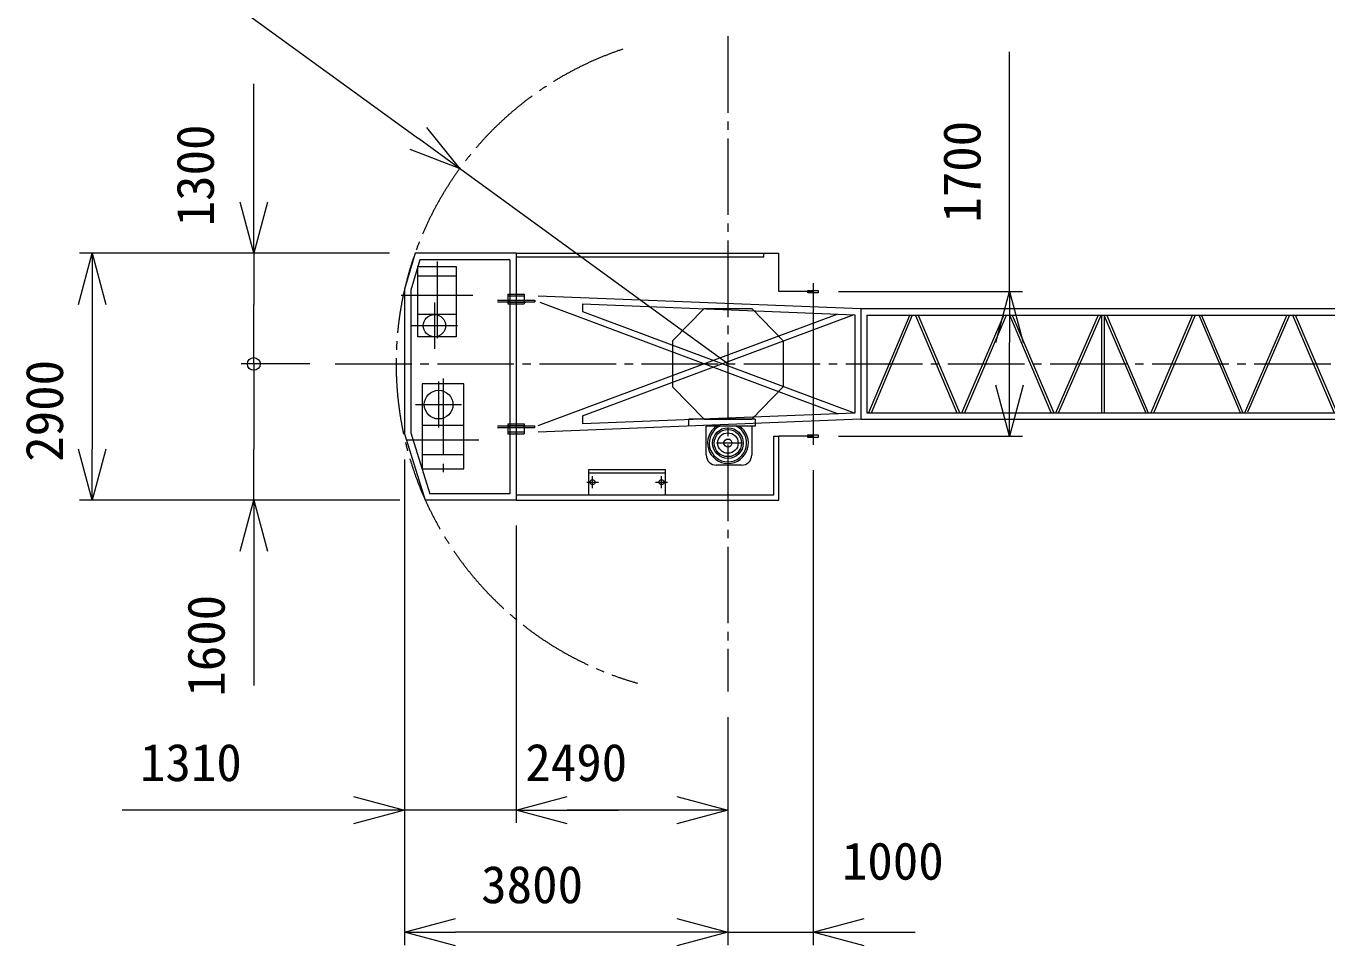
# Model space of a CAD drawing. Units: millimetres, scale not verified. Extents: x -28002 to 28035, y -36424 to 40779.
# Drawn here: x -26358 to -11069, y 24349 to 35162 of the extents above; entities that cross this region are included whole.
import ezdxf
from ezdxf.enums import TextEntityAlignment as Align

# ---------------------------------------------------------------- set-up
doc = ezdxf.new("R2010")
doc.units = ezdxf.units.MM
doc.header["$LTSCALE"] = 100
doc.linetypes.add('CHAIN2', pattern=[12, 9, -1, 1, -1])
for name, color, linetype, lineweight in [('0-2_12 常用一点鎖線', 3, 'CHAIN2', 18), ('0-4_05 寸法', 7, 'Continuous', 18), ('0-8_10 常用外形線', 3, 'Continuous', 18)]:
    doc.layers.add(name, color=color, linetype=linetype, lineweight=lineweight)
doc.styles.add('ＭＳ ゴシック', font='')
doc.styles.get('ＭＳ ゴシック').set_extended_font_data('MS Gothic')

msp = doc.modelspace()

# ---------------------------------------------------------------- linework, layer by layer
at = {"layer": '0-2_12 常用一点鎖線'}
for p, q in [((-18109.4, 35041.7), (-18109.4, 27339.3)), ((-21528.4, 32395.3), (-21528.4, 31450.3)), ((-20599.4, 32256.4), (-20599.4, 30124.7)), ((-21948.9, 31997.5), (-21107.9, 31997.5)), ((-21558.4, 31910.8), (-21558.4, 31369.7)), ((-21828.9, 31640.3), (-21287.9, 31640.3)), ((-22724.5, 31190.5), (17491.4, 31190.5)), ((-21509.8, 30983), (-21509.8, 30442)), ((-21457.3, 31017.5), (-21457.3, 29897.5)), ((-21780.3, 30712.5), (-21239.3, 30712.5)), ((-21877.8, 30297.5), (-21036.8, 30297.5)), ((-17949.4, 30260.6), (-18244.4, 30260.6)), ((-19699.4, 29730.5), (-19699.4, 29870.5)), ((-18889.4, 29730.5), (-18889.4, 29870.5)), ((-19769.4, 29800.5), (-19629.4, 29800.5)), ((-18959.4, 29800.5), (-18819.4, 29800.5))]:
    msp.add_line(p, q, dxfattribs=at)
msp.add_arc((-18109.4, 31190.5), 3900, 108.48971, 254.20521, dxfattribs=at)
at = {"layer": '0-4_05 寸法'}
for p, q in [((-24673.9, 35969.7), (-21747.4, 33839.1)), ((-14799, 32040.5), (-14799, 34860.5)), ((-23681.4, 32490.5), (-23681.4, 34482.5)), ((-21262.3, 33485.9), (-21747.4, 33839.1)), ((-23681.4, 33090.5), (-23681.4, 33690.5)), ((-18109.4, 31190.5), (-21262.3, 33485.9)), ((-23681.4, 32490.5), (-23681.4, 33090.5)), ((-22086.3, 32490.5), (-25731.4, 32490.5)), ((-25581.4, 32490.5), (-25581.4, 31890.5)), ((-22086.3, 32490.5), (-23831.4, 32490.5)), ((-23681.4, 32490.5), (-23681.4, 31890.5)), ((-16809.4, 32040.5), (-14649, 32040.5)), ((-14799, 32040.5), (-14799, 31440.5)), ((-25581.4, 31890.5), (-25581.4, 30190.5)), ((-23681.4, 31190.5), (-23681.4, 31890.5)), ((-14799, 30940.5), (-14799, 31440.5)), ((-23024.5, 31190.5), (-23831.4, 31190.5)), ((-23024.5, 31190.5), (-23831.4, 31190.5)), ((-23681.4, 31190.5), (-23681.4, 30190.5)), ((-14799, 30340.5), (-14799, 30940.5)), ((-16809.4, 30340.5), (-14649, 30340.5)), ((-25581.4, 29590.5), (-25581.4, 30190.5)), ((-23681.4, 29590.5), (-23681.4, 30190.5)), ((-21909.4, 30068), (-21909.4, 24360)), ((-17109.4, 29940.5), (-17109.4, 24360)), ((-21909.4, 29768), (-21909.4, 25795.1)), ((-21966, 29590.5), (-25731.4, 29590.5)), ((-21966, 29590.5), (-23831.4, 29590.5)), ((-23681.4, 29590.5), (-23681.4, 27409.3)), ((-23681.4, 29590.5), (-23681.4, 28990.5)), ((-20599.4, 29290.5), (-20599.4, 25795.1)), ((-20599.4, 29290.5), (-20599.4, 25795.1)), ((-23681.4, 28990.5), (-23681.4, 28390.5)), ((-18109.4, 27039.3), (-18109.4, 24360)), ((-18109.4, 27039.3), (-18109.4, 24360)), ((-18109.4, 27039.3), (-18109.4, 25795.1)), ((-22509.4, 25945.1), (-25229.4, 25945.1)), ((-21909.4, 25945.1), (-22509.4, 25945.1)), ((-20599.4, 25945.1), (-21909.4, 25945.1)), ((-20599.4, 25945.1), (-19999.4, 25945.1)), ((-20599.4, 25945.1), (-19999.4, 25945.1)), ((-18709.4, 25945.1), (-19999.4, 25945.1)), ((-19999.4, 25945.1), (-19399.4, 25945.1)), ((-18109.4, 25945.1), (-18709.4, 25945.1)), ((-21909.4, 24510), (-21309.4, 24510)), ((-18709.4, 24510), (-21309.4, 24510)), ((-18709.4, 24510), (-19309.4, 24510)), ((-18109.4, 24510), (-18709.4, 24510)), ((-18109.4, 24510), (-18709.4, 24510)), ((-18109.4, 24510), (-17109.4, 24510)), ((-17109.4, 24510), (-16509.4, 24510)), ((-16509.4, 24510), (-15909.4, 24510))]:
    msp.add_line(p, q, dxfattribs=at)
for points in [[(-21652.7, 33969.1), (-21262.3, 33485.9), (-21842, 33709.1)], [(-23520.7, 33090.5), (-23681.4, 32490.5), (-23842.2, 33090.5)], [(-25742.2, 31890.5), (-25581.4, 32490.5), (-25420.7, 31890.5)], [(-14959.7, 31440.5), (-14799, 32040.5), (-14638.2, 31440.5)], [(-14638.2, 30940.5), (-14799, 30340.5), (-14959.7, 30940.5)], [(-25420.7, 30190.5), (-25581.4, 29590.5), (-25742.2, 30190.5)], [(-23842.2, 28990.5), (-23681.4, 29590.5), (-23520.7, 28990.5)], [(-22509.4, 26105.9), (-21909.4, 25945.1), (-22509.4, 25784.3)], [(-19999.4, 25784.3), (-20599.4, 25945.1), (-19999.4, 26105.9)], [(-19999.4, 25784.3), (-20599.4, 25945.1), (-19999.4, 26105.9)], [(-18709.4, 26105.9), (-18109.4, 25945.1), (-18709.4, 25784.3)], [(-21309.4, 24349.2), (-21909.4, 24510), (-21309.4, 24670.8)], [(-18709.4, 24670.8), (-18109.4, 24510), (-18709.4, 24349.2)], [(-18709.4, 24670.8), (-18109.4, 24510), (-18709.4, 24349.2)], [(-16509.4, 24349.2), (-17109.4, 24510), (-16509.4, 24670.8)]]:
    msp.add_lwpolyline(points, dxfattribs=at)
msp.add_circle((-23681.4, 31190.5), 75, dxfattribs=at)
msp.add_circle((-23681.4, 31190.5), 75, dxfattribs=at)
at = {"layer": '0-8_10 常用外形線'}
for p, q in [((-21786.3, 32490.5), (-21909.4, 32068)), ((-21730, 32415.5), (-21834.4, 32057.3)), ((-20599.4, 32490.5), (-21786.3, 32490.5)), ((-20674.4, 32415.5), (-21730, 32415.5)), ((-20674.4, 32415.5), (-20674.4, 29665.5)), ((-20599.4, 32490.5), (-20599.4, 29590.5)), ((-20599.4, 32490.5), (-17509.4, 32490.5)), ((-20599.4, 32450.5), (-17689.4, 32450.5)), ((-17689.4, 32450.5), (-17689.4, 32490.5)), ((-17509.4, 32040.5), (-17509.4, 32490.5)), ((-21753.4, 32335.3), (-21303.4, 32335.3)), ((-21753.4, 31510.3), (-21753.4, 32335.3)), ((-21753.4, 32224.8), (-21303.4, 32224.8)), ((-17109.4, 32140.5), (-17109.4, 30240.5)), ((-21909.4, 32068), (-21909.4, 30368)), ((-21834.4, 32057.3), (-21834.4, 30379.5)), ((-20694.4, 32010.5), (-20694.4, 31895.5)), ((-20694.4, 31990.5), (-20504.7, 31990.5)), ((-20340.5, 31990.6), (-16548.2, 31840.9)), ((-17109.4, 32040.5), (-17509.4, 32040.5)), ((-20819.5, 31939.1), (-20382.1, 31939.1)), ((-20819.5, 31919.1), (-20379.6, 31919.1)), ((-20694.4, 31915.5), (-20484.5, 31915.5)), ((-20694.4, 31895.5), (-20504.7, 31895.5)), ((-20379.6, 31940.7), (-20379.6, 31919.1)), ((-20320.4, 31915.5), (-16814.8, 30605.1)), ((-19819.1, 31895), (-16618.9, 31768.6)), ((-18389.3, 31840.6), (-17829.4, 31840.6)), ((-16547.8, 31840.5), (-16547.8, 30540.5)), ((-16547.8, 31840.5), (-4571.3, 31840.5)), ((-21303.4, 31770.3), (-21753.4, 31770.3)), ((-20340.5, 30465.5), (-16823.9, 31776.1)), ((-19819.1, 30580.3), (-16626.6, 31770)), ((-16618.9, 31768.6), (-16618.9, 30612.3)), ((-16476.7, 31765.5), (-10929.7, 31765.5)), ((-16453.7, 30619.5), (-15969.3, 31770.4)), ((-16424.1, 30616), (-15938.7, 31769.1)), ((-15904.4, 31760.3), (-15418.6, 30617.5)), ((-15877.4, 31770), (-15388.3, 30619.4)), ((-15360.5, 30614.8), (-14864, 31770.3)), ((-15326.9, 30620.3), (-14836.4, 31761.8)), ((-14801.9, 31768.5), (-14313.7, 30620.1)), ((-14769.2, 31764.9), (-14280.2, 30614.5)), ((-14254.5, 30614.2), (-13753, 31768.6)), ((-14219.8, 30622), (-13723.1, 31765.4)), ((-13717.5, 31765.6), (-13717.5, 30616.9)), ((-13689, 31765.6), (-13689, 30616.9)), ((-13686.1, 31757.8), (-13203.7, 30623.3)), ((-13655.1, 31758.3), (-13168.9, 30614.8)), ((-13133.9, 30620.1), (-12644.6, 31770.8)), ((-13103.9, 30617.4), (-12614.2, 31769)), ((-12576.8, 31766.7), (-12089.9, 30620)), ((-12543.3, 31761.2), (-12057.7, 30617.5)), ((-12035.8, 30617.3), (-11540.3, 31761.4)), ((-12000.6, 30626.4), (-11507.2, 31765.7)), ((-11470.1, 31756.5), (-10983.2, 30617)), ((-11444.2, 31768.9), (-10949.1, 30610.2)), ((-18389.3, 30540.6), (-18759.3, 30920.6)), ((-16618.9, 30612.3), (-19819.1, 30485.7)), ((-19819.1, 30580.3), (-19819.1, 30485.7)), ((-21212.3, 30467.5), (-21702.3, 30467.5)), ((-20819.5, 30462.1), (-20379.6, 30462.1)), ((-20819.5, 30442.1), (-20382.1, 30442.1)), ((-20694.4, 30485.5), (-20504.7, 30485.5)), ((-20694.4, 30485.5), (-20694.4, 30370.5)), ((-20694.4, 30465.5), (-20504.6, 30465.5)), ((-20504.7, 30485.5), (-20504.7, 30370.5)), ((-20379.6, 30440.5), (-20379.6, 30462.1)), ((-16548, 30540.1), (-20341.2, 30390)), ((-17789.4, 30540.6), (-18569.4, 30540.6)), ((-18569.4, 30460.6), (-18569.4, 30540.6)), ((-17789.4, 30460.6), (-18364.4, 30460.6)), ((-18364.4, 30120.6), (-18364.4, 30460.6)), ((-17829.4, 30460.6), (-17829.4, 30120.6)), ((-17789.4, 30540.6), (-17789.4, 30460.6)), ((-16547.8, 30540.5), (-4571.3, 30540.5)), ((-21909.4, 30368), (-21666, 29590.5)), ((-21834.4, 30379.5), (-21610.9, 29665.5)), ((-20694.4, 30390.5), (-20504.7, 30390.5)), ((-20694.4, 30370.5), (-20504.7, 30370.5)), ((-17569.4, 29650.5), (-17569.4, 30340.5)), ((-17569.4, 30340.5), (-17509.4, 30340.5)), ((-17509.4, 29590.5), (-17509.4, 30340.5)), ((-17109.4, 30340.5), (-17509.4, 30340.5)), ((-21702.3, 30127.5), (-21212.3, 30127.5)), ((-17949.4, 30000.6), (-18244.4, 30000.6)), ((-19744.4, 29650.5), (-19744.4, 29950.5)), ((-19744.4, 29950.5), (-18844.4, 29950.5)), ((-19744.4, 29910.5), (-18844.4, 29910.5)), ((-18844.4, 29650.5), (-18844.4, 29950.5)), ((-20674.4, 29665.5), (-21610.9, 29665.5)), ((-20599.4, 29590.5), (-21666, 29590.5)), ((-20599.4, 29650.5), (-17569.4, 29650.5)), ((-20599.4, 29590.5), (-17509.4, 29590.5))]:
    msp.add_line(p, q, dxfattribs=at)
for points in [[(-21303.4, 32335.3), (-21303.4, 31510.3), (-21753.4, 31510.3)], [(-20694.4, 32010.5), (-20504.7, 32010.5), (-20504.7, 31895.5)], [(-19819.1, 31895), (-19819.1, 31807.7), (-16627.2, 30614.6)], [(-18389.3, 31840.6), (-18759.3, 31460.6), (-18759.3, 30920.6)], [(-17829.4, 31840.6), (-17459.4, 31460.6), (-17459.4, 30920.6)], [(-16476.7, 31765.5), (-16476.7, 30615.5), (-10929.7, 30615.5)], [(-21702.3, 30957.5), (-21702.3, 29957.5), (-21212.3, 29957.5)], [(-21212.3, 29957.5), (-21212.3, 30957.5), (-21702.3, 30957.5)], [(-18389.3, 30540.6), (-17829.4, 30540.6), (-17459.4, 30920.6)], [(-18155.2, 30273.1), (-18161.9, 30273.1), (-18161.9, 30248.1), (-18155.2, 30248.1)]]:
    msp.add_lwpolyline(points, dxfattribs=at)
for points in [[(-17169.4, 32055.5), (-17049.4, 32055.5), (-17049.4, 32025.5), (-17169.4, 32025.5)], [(-17169.4, 30355.5), (-17049.4, 30355.5), (-17049.4, 30325.5), (-17169.4, 30325.5)]]:
    msp.add_lwpolyline(points, close=True, dxfattribs=at)
for centre, radius in [((-21558.4, 31640.3), 130.8), ((-21509.8, 30712.5), 169), ((-18109.4, 30260.6), 180), ((-18109.4, 30260.6), 160), ((-18109.4, 30260.6), 120), ((-18109.4, 30260.6), 47.5), ((-19699.4, 29800.5), 30), ((-18889.4, 29800.5), 30)]:
    msp.add_circle(centre, radius, dxfattribs=at)
for centre, radius, start, end in [((-18109.4, 30260.6), 240, 123.55731, 56.44269), ((-18109.4, 30260.6), 220, 114.61998, 65.38002), ((-18244.4, 30120.6), 120, 180, 270), ((-17949.4, 30120.6), 120, 270, 0)]:
    msp.add_arc(centre, radius, start, end, dxfattribs=at)

# ---------------------------------------------------------------- texts
at = {"layer": '0-4_05 寸法', "style": 'ＭＳ ゴシック'}
for s, p in [('1300', (-24018.9, 32807.8)), ('1700', (-15009, 32850.5)), ('2900', (-25791.4, 30040.5)), ('1600', (-23891.4, 27279.5))]:
    msp.add_text(s, height=439.9, rotation=90, dxfattribs=at).set_placement(p, align=Align.BOTTOM_LEFT)
for s, p in [('1310', (-25019.4, 26155.1)), ('2490', (-20490.7, 26155.1)), ('1000', (-16770.6, 24996.5)), ('3800', (-21009.4, 24720))]:
    msp.add_text(s, height=439.9, dxfattribs=at).set_placement(p, align=Align.BOTTOM_LEFT)

doc.saveas('drawing.dxf')
